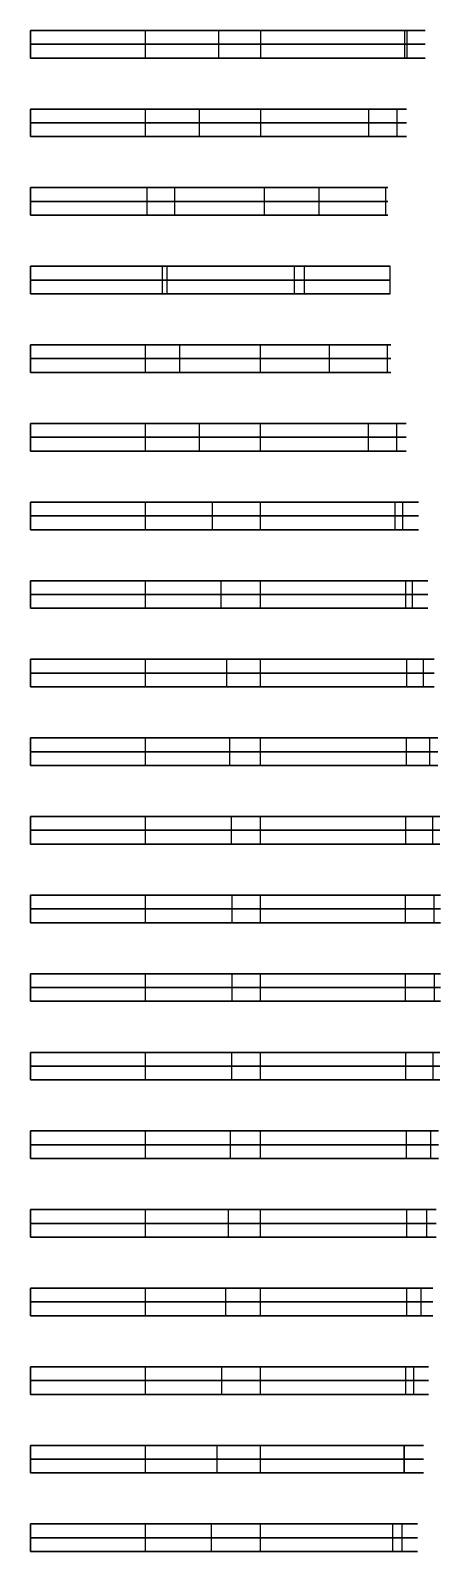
# Model space of a CAD drawing. Header units: centimetres. Extents: x 0 to 27, y 336 to 538.
# Drawn here: x 0 to 26.7, y 438.9 to 538.1 of the extents above; entities that cross this region are included whole.
import ezdxf

# ---------------------------------------------------------------- set-up
doc = ezdxf.new("R2010")
doc.units = ezdxf.units.CM
doc.layers.add('Warstwa 05', color=7, linetype='Continuous', true_color=0xd14b11)

msp = doc.modelspace()

# ---------------------------------------------------------------- linework, layer by layer
at = {"layer": 'Warstwa 05'}
for p, q in [((0, 538.127, 62.5), (18.538, 538.127, 62.5)), ((15, 538.127, 74.427), (15, 538.127, 11.927)), ((0, 536.327), (0, 536.327, 125)), ((0, 536.327, 62.5), (18.538, 536.327, 62.5)), ((15, 536.327, 74.427), (15, 536.327, 11.927)), ((0, 532.998, 62.5), (21.618, 532.998, 62.5)), ((15, 532.998, 81.633), (15, 532.998, 19.133)), ((0, 531.198), (0, 531.198, 125)), ((0, 531.198, 62.5), (21.618, 531.198, 62.5)), ((15, 531.198, 81.633), (15, 531.198, 19.133)), ((0, 527.87, 62.5), (22.981, 527.87, 62.5)), ((15, 527.87, 88.419), (15, 527.87, 25.919)), ((0, 526.07), (0, 526.07, 125)), ((0, 526.07, 62.5), (22.981, 526.07, 62.5)), ((15, 526.07, 88.419), (15, 526.07, 25.919)), ((0, 522.742, 62.5), (23.43, 522.742, 62.5)), ((15, 522.742, 94.739), (15, 522.742, 32.239)), ((0, 520.942), (0, 520.942, 125)), ((0, 520.942, 62.5), (23.43, 520.942, 62.5)), ((15, 520.942, 94.739), (15, 520.942, 32.239)), ((0, 517.614, 62.5), (22.926, 517.614, 62.5)), ((15, 517.614, 100.544), (15, 517.614, 38.044)), ((0, 515.814), (0, 515.814, 125)), ((0, 515.814, 62.5), (22.926, 515.814, 62.5)), ((15, 515.814, 100.544), (15, 515.814, 38.044)), ((0, 512.486, 62.5), (21.661, 512.486, 62.5)), ((15, 512.486, 105.78), (15, 512.486, 43.28)), ((0, 510.686), (0, 510.686, 125)), ((0, 510.686, 62.5), (21.661, 510.686, 62.5)), ((15, 510.686, 105.78), (15, 510.686, 43.28)), ((0, 507.357, 62.5), (19.576, 507.357, 62.5)), ((15, 507.357, 110.391), (15, 507.357, 47.891)), ((0, 505.557), (0, 505.557, 125)), ((0, 505.557, 62.5), (19.576, 505.557, 62.5)), ((15, 505.557, 110.391), (15, 505.557, 47.891)), ((0, 502.229, 62.5), (18.091, 502.229, 62.5)), ((15, 502.229, 114.321), (15, 502.229, 51.821)), ((0, 500.429), (0, 500.429, 125)), ((0, 500.429, 62.5), (18.091, 500.429, 62.5)), ((15, 500.429, 114.321), (15, 500.429, 51.821)), ((0, 497.101, 62.5), (17.04, 497.101, 62.5)), ((15, 497.101, 117.518), (15, 497.101, 55.018)), ((0, 495.301), (0, 495.301, 125)), ((0, 495.301, 62.5), (17.04, 495.301, 62.5)), ((15, 495.301, 117.518), (15, 495.301, 55.018)), ((0, 491.973, 62.5), (16.322, 491.973, 62.5)), ((15, 491.973, 119.938), (15, 491.973, 57.438)), ((0, 490.173), (0, 490.173, 125)), ((0, 490.173, 62.5), (16.322, 490.173, 62.5)), ((15, 490.173, 119.938), (15, 490.173, 57.438)), ((0, 486.845, 62.5), (15.875, 486.845, 62.5)), ((13.885, 486.845, 121.812), (13.885, 486.845, 54.666)), ((0, 485.045), (0, 485.045, 125)), ((0, 485.045, 62.5), (15.875, 485.045, 62.5)), ((13.885, 485.045, 121.812), (13.885, 485.045, 54.666)), ((0, 481.716, 62.5), (15.659, 481.716, 62.5)), ((13.899, 481.716, 122.564), (13.899, 481.716, 55.478)), ((0, 479.916), (0, 479.916, 125)), ((0, 479.916, 62.5), (15.659, 479.916, 62.5)), ((13.899, 479.916, 122.564), (13.899, 479.916, 55.478)), ((0, 476.588, 62.5), (15.647, 476.588, 62.5)), ((13.9, 476.588, 122.605), (13.9, 476.588, 55.521)), ((0, 474.788), (0, 474.788, 125)), ((0, 474.788, 62.5), (15.647, 474.788, 62.5)), ((13.9, 474.788, 122.605), (13.9, 474.788, 55.521)), ((0, 471.46, 62.5), (15.82, 471.46, 62.5)), ((13.889, 471.46, 122), (13.889, 471.46, 54.87)), ((0, 469.66), (0, 469.66, 125)), ((0, 469.66, 62.5), (15.82, 469.66, 62.5)), ((13.889, 469.66, 122), (13.889, 469.66, 54.87)), ((0, 466.332, 62.5), (16.16, 466.332, 62.5)), ((15, 466.332, 120.513), (15, 466.332, 58.013)), ((0, 464.532), (0, 464.532, 125)), ((0, 464.532, 62.5), (16.16, 464.532, 62.5)), ((15, 464.532, 120.513), (15, 464.532, 58.013)), ((0, 461.204, 62.5), (16.649, 461.204, 62.5)), ((15, 461.204, 118.81), (15, 461.204, 56.31)), ((0, 459.404), (0, 459.404, 125)), ((0, 459.404, 62.5), (16.649, 459.404, 62.5)), ((15, 459.404, 118.81), (15, 459.404, 56.31)), ((0, 456.075, 62.5), (17.264, 456.075, 62.5)), ((15, 456.075, 116.804), (15, 456.075, 54.304)), ((0, 454.275), (0, 454.275, 125)), ((0, 454.275, 62.5), (17.264, 454.275, 62.5)), ((15, 454.275, 116.804), (15, 454.275, 54.304)), ((0, 450.947, 62.5), (17.984, 450.947, 62.5)), ((15, 450.947, 114.628), (15, 450.947, 52.128)), ((0, 449.147), (0, 449.147, 125)), ((0, 449.147, 62.5), (17.984, 449.147, 62.5)), ((15, 449.147, 114.628), (15, 449.147, 52.128)), ((0, 445.819, 62.5), (18.813, 445.819, 62.5)), ((15, 445.819, 112.332), (15, 445.819, 49.832)), ((0, 444.019), (0, 444.019, 125)), ((0, 444.019, 62.5), (18.813, 444.019, 62.5)), ((15, 444.019, 112.332), (15, 444.019, 49.832)), ((0, 440.691, 62.5), (19.762, 440.691, 62.5)), ((15, 440.691, 109.939), (15, 440.691, 47.439)), ((0, 438.891), (0, 438.891, 125)), ((0, 438.891, 62.5), (19.762, 438.891, 62.5)), ((15, 438.891, 109.939), (15, 438.891, 47.439))]:
    msp.add_line(p, q, dxfattribs=at)
for points in [[(15, 538.127, 11.927), (7.5, 538.127, 5.963), (0, 538.127)], [(0, 538.127), (0, 537.227), (0, 536.327)], [(0, 538.127), (0, 538.127, 62.5), (0, 538.127, 125)], [(0, 538.127, 125), (0, 537.227, 125), (0, 536.327, 125)], [(0, 538.127, 125), (12.275, 538.127, 83.613), (24.551, 538.127, 42.227)], [(0, 536.327, 62.5), (0, 537.227, 62.5), (0, 538.127, 62.5)], [(7.5, 536.327, 5.963), (7.5, 537.227, 5.963), (7.5, 538.127, 5.963)], [(12.275, 536.327, 83.613), (12.275, 537.227, 83.613), (12.275, 538.127, 83.613)], [(15, 538.127, 11.927), (15, 537.227, 11.927), (15, 536.327, 11.927)], [(24.409, 536.327, 25.616), (24.409, 537.227, 25.616), (24.409, 538.127, 25.616)], [(24.551, 536.327, 42.227), (24.551, 537.227, 42.227), (24.551, 538.127, 42.227)], [(15, 537.227, 11.927), (7.5, 537.227, 5.963), (0, 537.227)], [(0, 537.227), (0, 537.227, 62.5), (0, 537.227, 125)], [(0, 537.227, 125), (12.275, 537.227, 83.613), (24.551, 537.227, 42.227)], [(15, 536.327, 11.927), (7.5, 536.327, 5.963), (0, 536.327)], [(0, 536.327, 125), (12.275, 536.327, 83.613), (24.551, 536.327, 42.227)], [(15, 532.998, 19.133), (7.5, 532.998, 9.566), (0, 532.998)], [(0, 532.998), (0, 532.098), (0, 531.198)], [(0, 532.998), (0, 532.998, 62.5), (0, 532.998, 125)], [(0, 532.998, 125), (0, 532.098, 125), (0, 531.198, 125)], [(0, 532.998, 125), (11.026, 532.998, 93.121), (22.053, 532.998, 61.242)], [(0, 531.198, 62.5), (0, 532.098, 62.5), (0, 532.998, 62.5)], [(7.5, 531.198, 9.566), (7.5, 532.098, 9.566), (7.5, 532.998, 9.566)], [(11.026, 531.198, 93.121), (11.026, 532.098, 93.121), (11.026, 532.998, 93.121)], [(15, 532.998, 19.133), (15, 532.098, 19.133), (15, 531.198, 19.133)], [(22.053, 531.198, 61.242), (22.053, 532.098, 61.242), (22.053, 532.998, 61.242)], [(23.891, 531.198, 39.289), (23.891, 532.098, 39.289), (23.891, 532.998, 39.289)], [(15, 532.098, 19.133), (7.5, 532.098, 9.566), (0, 532.098)], [(0, 532.098), (0, 532.098, 62.5), (0, 532.098, 125)], [(0, 532.098, 125), (11.026, 532.098, 93.121), (22.053, 532.098, 61.242)], [(15, 531.198, 19.133), (7.5, 531.198, 9.566), (0, 531.198)], [(0, 531.198, 125), (11.026, 531.198, 93.121), (22.053, 531.198, 61.242)], [(15.226, 527.87, 26.309), (7.613, 527.87, 13.155), (0, 527.87)], [(0, 527.87), (0, 526.97), (0, 526.07)], [(0, 527.87), (0, 527.87, 62.5), (0, 527.87, 125)], [(0, 527.87, 125), (0, 526.97, 125), (0, 526.07, 125)], [(0, 527.87, 125), (9.405, 527.87, 102.063), (18.81, 527.87, 79.127)], [(0, 526.07, 62.5), (0, 526.97, 62.5), (0, 527.87, 62.5)], [(15.226, 526.97, 26.309), (7.613, 526.97, 13.155), (0, 526.97)], [(0, 526.97), (0, 526.97, 62.5), (0, 526.97, 125)], [(0, 526.97, 125), (9.405, 526.97, 102.063), (18.81, 526.97, 79.127)], [(7.613, 526.07, 13.155), (7.613, 526.97, 13.155), (7.613, 527.87, 13.155)], [(9.405, 526.07, 102.063), (9.405, 526.97, 102.063), (9.405, 527.87, 102.063)], [(15.226, 527.87, 26.309), (15.226, 526.97, 26.309), (15.226, 526.07, 26.309)], [(18.81, 526.07, 79.127), (18.81, 526.97, 79.127), (18.81, 527.87, 79.127)], [(23.158, 526.07, 52.301), (23.158, 526.97, 52.301), (23.158, 527.87, 52.301)], [(15.226, 526.07, 26.309), (7.613, 526.07, 13.155), (0, 526.07)], [(0, 526.07, 125), (9.405, 526.07, 102.063), (18.81, 526.07, 79.127)], [(17.841, 522.742, 38.344), (8.92, 522.742, 19.172), (0, 522.742)], [(0, 522.742), (0, 521.842), (0, 520.942)], [(0, 522.742), (0, 522.742, 62.5), (0, 522.742, 125)], [(0, 522.742, 125), (0, 521.842, 125), (0, 520.942, 125)], [(0, 522.742, 125), (8.6, 522.742, 107.651), (17.199, 522.742, 90.302)], [(0, 520.942, 62.5), (0, 521.842, 62.5), (0, 522.742, 62.5)], [(8.6, 520.942, 107.651), (8.6, 521.842, 107.651), (8.6, 522.742, 107.651)], [(8.92, 520.942, 19.172), (8.92, 521.842, 19.172), (8.92, 522.742, 19.172)], [(17.199, 520.942, 90.302), (17.199, 521.842, 90.302), (17.199, 522.742, 90.302)], [(17.841, 522.742, 38.344), (17.841, 521.842, 38.344), (17.841, 520.942, 38.344)], [(23.436, 520.942, 64.396), (23.436, 521.842, 64.396), (23.436, 522.742, 64.396)], [(17.841, 521.842, 38.344), (8.92, 521.842, 19.172), (0, 521.842)], [(0, 521.842), (0, 521.842, 62.5), (0, 521.842, 125)], [(0, 521.842, 125), (8.6, 521.842, 107.651), (17.199, 521.842, 90.302)], [(17.841, 520.942, 38.344), (8.92, 520.942, 19.172), (0, 520.942)], [(0, 520.942, 125), (8.6, 520.942, 107.651), (17.199, 520.942, 90.302)], [(19.476, 517.614, 49.397), (9.738, 517.614, 24.698), (0, 517.614)], [(0, 517.614), (0, 516.714), (0, 515.814)], [(0, 517.614), (0, 517.614, 62.5), (0, 517.614, 125)], [(0, 517.614, 125), (0, 516.714, 125), (0, 515.814, 125)], [(0, 517.614, 125), (7.5, 517.614, 112.772), (15, 517.614, 100.544)], [(0, 515.814, 62.5), (0, 516.714, 62.5), (0, 517.614, 62.5)], [(7.5, 515.814, 112.772), (7.5, 516.714, 112.772), (7.5, 517.614, 112.772)], [(9.738, 515.814, 24.698), (9.738, 516.714, 24.698), (9.738, 517.614, 24.698)], [(15, 515.814, 100.544), (15, 516.714, 100.544), (15, 517.614, 100.544)], [(19.476, 517.614, 49.397), (19.476, 516.714, 49.397), (19.476, 515.814, 49.397)], [(23.265, 515.814, 75.498), (23.265, 516.714, 75.498), (23.265, 517.614, 75.498)], [(19.476, 516.714, 49.397), (9.738, 516.714, 24.698), (0, 516.714)], [(0, 516.714), (0, 516.714, 62.5), (0, 516.714, 125)], [(0, 516.714, 125), (7.5, 516.714, 112.772), (15, 516.714, 100.544)], [(19.476, 515.814, 49.397), (9.738, 515.814, 24.698), (0, 515.814)], [(0, 515.814, 125), (7.5, 515.814, 112.772), (15, 515.814, 100.544)], [(22.016, 512.486, 63.523), (11.008, 512.486, 31.761), (0, 512.486)], [(0, 512.486), (0, 511.586), (0, 510.686)], [(0, 512.486), (0, 512.486, 62.5), (0, 512.486, 125)], [(0, 512.486, 125), (0, 511.586, 125), (0, 510.686, 125)], [(0, 512.486, 125), (7.5, 512.486, 115.39), (15, 512.486, 105.78)], [(0, 510.686, 62.5), (0, 511.586, 62.5), (0, 512.486, 62.5)], [(7.5, 510.686, 115.39), (7.5, 511.586, 115.39), (7.5, 512.486, 115.39)], [(11.008, 510.686, 31.761), (11.008, 511.586, 31.761), (11.008, 512.486, 31.761)], [(15, 510.686, 105.78), (15, 511.586, 105.78), (15, 512.486, 105.78)], [(22.016, 512.486, 63.523), (22.016, 511.586, 63.523), (22.016, 510.686, 63.523)], [(23.882, 510.686, 85.544), (23.882, 511.586, 85.544), (23.882, 512.486, 85.544)], [(22.016, 511.586, 63.523), (11.008, 511.586, 31.761), (0, 511.586)], [(0, 511.586), (0, 511.586, 62.5), (0, 511.586, 125)], [(0, 511.586, 125), (7.5, 511.586, 115.39), (15, 511.586, 105.78)], [(22.016, 510.686, 63.523), (11.008, 510.686, 31.761), (0, 510.686)], [(0, 510.686, 125), (7.5, 510.686, 115.39), (15, 510.686, 105.78)], [(23.742, 507.357, 75.801), (11.871, 507.357, 37.9), (0, 507.357)], [(0, 507.357), (0, 506.457), (0, 505.557)], [(0, 507.357), (0, 507.357, 62.5), (0, 507.357, 125)], [(0, 507.357, 125), (0, 506.457, 125), (0, 505.557, 125)], [(0, 507.357, 125), (7.5, 507.357, 117.695), (15, 507.357, 110.391)], [(0, 505.557, 62.5), (0, 506.457, 62.5), (0, 507.357, 62.5)], [(7.5, 505.557, 117.695), (7.5, 506.457, 117.695), (7.5, 507.357, 117.695)], [(11.871, 505.557, 37.9), (11.871, 506.457, 37.9), (11.871, 507.357, 37.9)], [(15, 505.557, 110.391), (15, 506.457, 110.391), (15, 507.357, 110.391)], [(23.742, 507.357, 75.801), (23.742, 506.457, 75.801), (23.742, 505.557, 75.801)], [(24.261, 505.557, 94.332), (24.261, 506.457, 94.332), (24.261, 507.357, 94.332)], [(23.742, 506.457, 75.801), (11.871, 506.457, 37.9), (0, 506.457)], [(0, 506.457), (0, 506.457, 62.5), (0, 506.457, 125)], [(0, 506.457, 125), (7.5, 506.457, 117.695), (15, 506.457, 110.391)], [(23.742, 505.557, 75.801), (11.871, 505.557, 37.9), (0, 505.557)], [(0, 505.557, 125), (7.5, 505.557, 117.695), (15, 505.557, 110.391)], [(24.88, 502.229, 85.956), (12.44, 502.229, 42.978), (0, 502.229)], [(0, 502.229), (0, 501.329), (0, 500.429)], [(0, 502.229), (0, 502.229, 62.5), (0, 502.229, 125)], [(0, 502.229, 125), (0, 501.329, 125), (0, 500.429, 125)], [(0, 502.229, 125), (7.5, 502.229, 119.661), (15, 502.229, 114.321)], [(0, 500.429, 62.5), (0, 501.329, 62.5), (0, 502.229, 62.5)], [(7.5, 500.429, 119.661), (7.5, 501.329, 119.661), (7.5, 502.229, 119.661)], [(12.44, 500.429, 42.978), (12.44, 501.329, 42.978), (12.44, 502.229, 42.978)], [(15, 500.429, 114.321), (15, 501.329, 114.321), (15, 502.229, 114.321)], [(24.459, 500.429, 101.713), (24.459, 501.329, 101.713), (24.459, 502.229, 101.713)], [(24.88, 502.229, 85.956), (24.88, 501.329, 85.956), (24.88, 500.429, 85.956)], [(24.88, 501.329, 85.956), (12.44, 501.329, 42.978), (0, 501.329)], [(0, 501.329), (0, 501.329, 62.5), (0, 501.329, 125)], [(0, 501.329, 125), (7.5, 501.329, 119.661), (15, 501.329, 114.321)], [(24.88, 500.429, 85.956), (12.44, 500.429, 42.978), (0, 500.429)], [(0, 500.429, 125), (7.5, 500.429, 119.661), (15, 500.429, 114.321)], [(25.591, 497.101, 93.864), (12.795, 497.101, 46.932), (0, 497.101)], [(0, 497.101), (0, 496.201), (0, 495.301)], [(0, 497.101), (0, 497.101, 62.5), (0, 497.101, 125)], [(0, 497.101, 125), (0, 496.201, 125), (0, 495.301, 125)], [(0, 497.101, 125), (7.5, 497.101, 121.259), (15, 497.101, 117.518)], [(0, 495.301, 62.5), (0, 496.201, 62.5), (0, 497.101, 62.5)], [(25.591, 496.201, 93.864), (12.795, 496.201, 46.932), (0, 496.201)], [(0, 496.201), (0, 496.201, 62.5), (0, 496.201, 125)], [(0, 496.201, 125), (7.5, 496.201, 121.259), (15, 496.201, 117.518)], [(7.5, 495.301, 121.259), (7.5, 496.201, 121.259), (7.5, 497.101, 121.259)], [(12.795, 495.301, 46.932), (12.795, 496.201, 46.932), (12.795, 497.101, 46.932)], [(15, 495.301, 117.518), (15, 496.201, 117.518), (15, 497.101, 117.518)], [(24.527, 495.301, 107.586), (24.527, 496.201, 107.586), (24.527, 497.101, 107.586)], [(25.591, 497.101, 93.864), (25.591, 496.201, 93.864), (25.591, 495.301, 93.864)], [(25.591, 495.301, 93.864), (12.795, 495.301, 46.932), (0, 495.301)], [(0, 495.301, 125), (7.5, 495.301, 121.259), (15, 495.301, 117.518)], [(26, 491.973, 99.56), (13, 491.973, 49.78), (0, 491.973)], [(0, 491.973), (0, 491.073), (0, 490.173)], [(0, 491.973), (0, 491.973, 62.5), (0, 491.973, 125)], [(0, 491.973, 125), (0, 491.073, 125), (0, 490.173, 125)], [(0, 491.973, 125), (7.5, 491.973, 122.469), (15, 491.973, 119.938)], [(0, 490.173, 62.5), (0, 491.073, 62.5), (0, 491.973, 62.5)], [(7.5, 490.173, 122.469), (7.5, 491.073, 122.469), (7.5, 491.973, 122.469)], [(13, 490.173, 49.78), (13, 491.073, 49.78), (13, 491.973, 49.78)], [(15, 490.173, 119.938), (15, 491.073, 119.938), (15, 491.973, 119.938)], [(24.513, 490.173, 111.915), (24.513, 491.073, 111.915), (24.513, 491.973, 111.915)], [(26, 491.973, 99.56), (26, 491.073, 99.56), (26, 490.173, 99.56)], [(26, 491.073, 99.56), (13, 491.073, 49.78), (0, 491.073)], [(0, 491.073), (0, 491.073, 62.5), (0, 491.073, 125)], [(0, 491.073, 125), (7.5, 491.073, 122.469), (15, 491.073, 119.938)], [(26, 490.173, 99.56), (13, 490.173, 49.78), (0, 490.173)], [(0, 490.173, 125), (7.5, 490.173, 122.469), (15, 490.173, 119.938)], [(26.211, 486.845, 103.196), (13.106, 486.845, 51.598), (0, 486.845)], [(0, 486.845), (0, 485.945), (0, 485.045)], [(0, 486.845), (0, 486.845, 62.5), (0, 486.845, 125)], [(0, 486.845, 125), (0, 485.945, 125), (0, 485.045, 125)], [(0, 486.845, 125), (7.5, 486.845, 123.278), (15, 486.845, 121.556)], [(0, 485.045, 62.5), (0, 485.945, 62.5), (0, 486.845, 62.5)], [(7.5, 485.045, 123.278), (7.5, 485.945, 123.278), (7.5, 486.845, 123.278)], [(13.106, 485.045, 51.598), (13.106, 485.945, 51.598), (13.106, 486.845, 51.598)], [(15, 485.045, 121.556), (15, 485.945, 121.556), (15, 486.845, 121.556)], [(24.47, 485.045, 114.736), (24.47, 485.945, 114.736), (24.47, 486.845, 114.736)], [(26.211, 486.845, 103.196), (26.211, 485.945, 103.196), (26.211, 485.045, 103.196)], [(26.211, 485.945, 103.196), (13.106, 485.945, 51.598), (0, 485.945)], [(0, 485.945), (0, 485.945, 62.5), (0, 485.945, 125)], [(0, 485.945, 125), (7.5, 485.945, 123.278), (15, 485.945, 121.556)], [(26.211, 485.045, 103.196), (13.106, 485.045, 51.598), (0, 485.045)], [(0, 485.045, 125), (7.5, 485.045, 123.278), (15, 485.045, 121.556)], [(26.299, 481.716, 104.97), (13.15, 481.716, 52.485), (0, 481.716)], [(0, 481.716), (0, 480.816), (0, 479.916)], [(0, 481.716), (0, 481.716, 62.5), (0, 481.716, 125)], [(0, 481.716, 125), (0, 480.816, 125), (0, 479.916, 125)], [(0, 481.716, 125), (7.5, 481.716, 123.686), (15, 481.716, 122.371)], [(0, 479.916, 62.5), (0, 480.816, 62.5), (0, 481.716, 62.5)], [(7.5, 479.916, 123.686), (7.5, 480.816, 123.686), (7.5, 481.716, 123.686)], [(13.15, 479.916, 52.485), (13.15, 480.816, 52.485), (13.15, 481.716, 52.485)], [(15, 479.916, 122.371), (15, 480.816, 122.371), (15, 481.716, 122.371)], [(24.438, 479.916, 116.131), (24.438, 480.816, 116.131), (24.438, 481.716, 116.131)], [(26.299, 481.716, 104.97), (26.299, 480.816, 104.97), (26.299, 479.916, 104.97)], [(26.299, 480.816, 104.97), (13.15, 480.816, 52.485), (0, 480.816)], [(0, 480.816), (0, 480.816, 62.5), (0, 480.816, 125)], [(0, 480.816, 125), (7.5, 480.816, 123.686), (15, 480.816, 122.371)], [(26.299, 479.916, 104.97), (13.15, 479.916, 52.485), (0, 479.916)], [(0, 479.916, 125), (7.5, 479.916, 123.686), (15, 479.916, 122.371)], [(26.303, 476.588, 105.065), (13.152, 476.588, 52.533), (0, 476.588)], [(0, 476.588), (0, 475.688), (0, 474.788)], [(0, 476.588), (0, 476.588, 62.5), (0, 476.588, 125)], [(0, 476.588, 125), (0, 475.688, 125), (0, 474.788, 125)], [(0, 476.588, 125), (7.5, 476.588, 123.708), (15, 476.588, 122.415)], [(0, 474.788, 62.5), (0, 475.688, 62.5), (0, 476.588, 62.5)], [(7.5, 474.788, 123.708), (7.5, 475.688, 123.708), (7.5, 476.588, 123.708)], [(13.152, 474.788, 52.533), (13.152, 475.688, 52.533), (13.152, 476.588, 52.533)], [(15, 474.788, 122.415), (15, 475.688, 122.415), (15, 476.588, 122.415)], [(24.436, 474.788, 116.206), (24.436, 475.688, 116.206), (24.436, 476.588, 116.206)], [(26.303, 476.588, 105.065), (26.303, 475.688, 105.065), (26.303, 474.788, 105.065)], [(26.303, 475.688, 105.065), (13.152, 475.688, 52.533), (0, 475.688)], [(0, 475.688), (0, 475.688, 62.5), (0, 475.688, 125)], [(0, 475.688, 125), (7.5, 475.688, 123.708), (15, 475.688, 122.415)], [(26.303, 474.788, 105.065), (13.152, 474.788, 52.533), (0, 474.788)], [(0, 474.788, 125), (7.5, 474.788, 123.708), (15, 474.788, 122.415)], [(26.234, 471.46, 103.643), (13.117, 471.46, 51.821), (0, 471.46)], [(0, 471.46), (0, 470.56), (0, 469.66)], [(0, 471.46), (0, 471.46, 62.5), (0, 471.46, 125)], [(0, 471.46, 125), (0, 470.56, 125), (0, 469.66, 125)], [(0, 471.46, 125), (7.5, 471.46, 123.38), (15, 471.46, 121.76)], [(0, 469.66, 62.5), (0, 470.56, 62.5), (0, 471.46, 62.5)], [(7.5, 469.66, 123.38), (7.5, 470.56, 123.38), (7.5, 471.46, 123.38)], [(13.117, 469.66, 51.821), (13.117, 470.56, 51.821), (13.117, 471.46, 51.821)], [(15, 469.66, 121.76), (15, 470.56, 121.76), (15, 471.46, 121.76)], [(24.463, 469.66, 115.086), (24.463, 470.56, 115.086), (24.463, 471.46, 115.086)], [(26.234, 471.46, 103.643), (26.234, 470.56, 103.643), (26.234, 469.66, 103.643)], [(26.234, 470.56, 103.643), (13.117, 470.56, 51.821), (0, 470.56)], [(0, 470.56), (0, 470.56, 62.5), (0, 470.56, 125)], [(0, 470.56, 125), (7.5, 470.56, 123.38), (15, 470.56, 121.76)], [(26.234, 469.66, 103.643), (13.117, 469.66, 51.821), (0, 469.66)], [(0, 469.66, 125), (7.5, 469.66, 123.38), (15, 469.66, 121.76)], [(26.081, 466.332, 100.867), (13.04, 466.332, 50.433), (0, 466.332)], [(0, 466.332), (0, 465.432), (0, 464.532)], [(0, 466.332), (0, 466.332, 62.5), (0, 466.332, 125)], [(0, 466.332, 125), (0, 465.432, 125), (0, 464.532, 125)], [(0, 466.332, 125), (7.5, 466.332, 122.756), (15, 466.332, 120.513)], [(0, 464.532, 62.5), (0, 465.432, 62.5), (0, 466.332, 62.5)], [(26.081, 465.432, 100.867), (13.04, 465.432, 50.433), (0, 465.432)], [(0, 465.432), (0, 465.432, 62.5), (0, 465.432, 125)], [(0, 465.432, 125), (7.5, 465.432, 122.756), (15, 465.432, 120.513)], [(7.5, 464.532, 122.756), (7.5, 465.432, 122.756), (7.5, 466.332, 122.756)], [(13.04, 464.532, 50.433), (13.04, 465.432, 50.433), (13.04, 466.332, 50.433)], [(15, 464.532, 120.513), (15, 465.432, 120.513), (15, 466.332, 120.513)], [(24.501, 464.532, 112.924), (24.501, 465.432, 112.924), (24.501, 466.332, 112.924)], [(26.081, 466.332, 100.867), (26.081, 465.432, 100.867), (26.081, 464.532, 100.867)], [(26.081, 464.532, 100.867), (13.04, 464.532, 50.433), (0, 464.532)], [(0, 464.532, 125), (7.5, 464.532, 122.756), (15, 464.532, 120.513)], [(25.823, 461.204, 96.94), (12.912, 461.204, 48.47), (0, 461.204)], [(0, 461.204), (0, 460.304), (0, 459.404)], [(0, 461.204), (0, 461.204, 62.5), (0, 461.204, 125)], [(0, 461.204, 125), (0, 460.304, 125), (0, 459.404, 125)], [(0, 461.204, 125), (7.5, 461.204, 121.905), (15, 461.204, 118.81)], [(0, 459.404, 62.5), (0, 460.304, 62.5), (0, 461.204, 62.5)], [(7.5, 459.404, 121.905), (7.5, 460.304, 121.905), (7.5, 461.204, 121.905)], [(12.912, 459.404, 48.47), (12.912, 460.304, 48.47), (12.912, 461.204, 48.47)], [(15, 459.404, 118.81), (15, 460.304, 118.81), (15, 461.204, 118.81)], [(24.527, 459.404, 109.912), (24.527, 460.304, 109.912), (24.527, 461.204, 109.912)], [(25.823, 461.204, 96.94), (25.823, 460.304, 96.94), (25.823, 459.404, 96.94)], [(25.823, 460.304, 96.94), (12.912, 460.304, 48.47), (0, 460.304)], [(0, 460.304), (0, 460.304, 62.5), (0, 460.304, 125)], [(0, 460.304, 125), (7.5, 460.304, 121.905), (15, 460.304, 118.81)], [(25.823, 459.404, 96.94), (12.912, 459.404, 48.47), (0, 459.404)], [(0, 459.404, 125), (7.5, 459.404, 121.905), (15, 459.404, 118.81)], [(25.449, 456.075, 92.133), (12.724, 456.075, 46.066), (0, 456.075)], [(0, 456.075), (0, 455.175), (0, 454.275)], [(0, 456.075), (0, 456.075, 62.5), (0, 456.075, 125)], [(0, 456.075, 125), (0, 455.175, 125), (0, 454.275, 125)], [(0, 456.075, 125), (7.5, 456.075, 120.902), (15, 456.075, 116.804)], [(0, 454.275, 62.5), (0, 455.175, 62.5), (0, 456.075, 62.5)], [(7.5, 454.275, 120.902), (7.5, 455.175, 120.902), (7.5, 456.075, 120.902)], [(12.724, 454.275, 46.066), (12.724, 455.175, 46.066), (12.724, 456.075, 46.066)], [(15, 454.275, 116.804), (15, 455.175, 116.804), (15, 456.075, 116.804)], [(24.52, 454.275, 106.288), (24.52, 455.175, 106.288), (24.52, 456.075, 106.288)], [(25.449, 456.075, 92.133), (25.449, 455.175, 92.133), (25.449, 454.275, 92.133)], [(25.449, 455.175, 92.133), (12.724, 455.175, 46.066), (0, 455.175)], [(0, 455.175), (0, 455.175, 62.5), (0, 455.175, 125)], [(0, 455.175, 125), (7.5, 455.175, 120.902), (15, 455.175, 116.804)], [(25.449, 454.275, 92.133), (12.724, 454.275, 46.066), (0, 454.275)], [(0, 454.275, 125), (7.5, 454.275, 120.902), (15, 454.275, 116.804)], [(24.957, 450.947, 86.731), (12.479, 450.947, 43.366), (0, 450.947)], [(0, 450.947), (0, 450.047), (0, 449.147)], [(0, 450.947), (0, 450.947, 62.5), (0, 450.947, 125)], [(0, 450.947, 125), (0, 450.047, 125), (0, 449.147, 125)], [(0, 450.947, 125), (7.5, 450.947, 119.814), (15, 450.947, 114.628)], [(0, 449.147, 62.5), (0, 450.047, 62.5), (0, 450.947, 62.5)], [(7.5, 449.147, 119.814), (7.5, 450.047, 119.814), (7.5, 450.947, 119.814)], [(12.479, 449.147, 43.366), (12.479, 450.047, 43.366), (12.479, 450.947, 43.366)], [(15, 449.147, 114.628), (15, 450.047, 114.628), (15, 450.947, 114.628)], [(24.47, 449.147, 102.283), (24.47, 450.047, 102.283), (24.47, 450.947, 102.283)], [(24.957, 450.947, 86.731), (24.957, 450.047, 86.731), (24.957, 449.147, 86.731)], [(24.957, 450.047, 86.731), (12.479, 450.047, 43.366), (0, 450.047)], [(0, 450.047), (0, 450.047, 62.5), (0, 450.047, 125)], [(0, 450.047, 125), (7.5, 450.047, 119.814), (15, 450.047, 114.628)], [(24.957, 449.147, 86.731), (12.479, 449.147, 43.366), (0, 449.147)], [(0, 449.147, 125), (7.5, 449.147, 119.814), (15, 449.147, 114.628)], [(24.341, 445.819, 80.863), (12.17, 445.819, 40.431), (0, 445.819)], [(0, 445.819), (0, 444.919), (0, 444.019)], [(0, 445.819), (0, 445.819, 62.5), (0, 445.819, 125)], [(0, 445.819, 125), (0, 444.919, 125), (0, 444.019, 125)], [(0, 445.819, 125), (7.5, 445.819, 118.666), (15, 445.819, 112.332)], [(0, 444.019, 62.5), (0, 444.919, 62.5), (0, 445.819, 62.5)], [(7.5, 444.019, 118.666), (7.5, 444.919, 118.666), (7.5, 445.819, 118.666)], [(12.17, 444.019, 40.431), (12.17, 444.919, 40.431), (12.17, 445.819, 40.431)], [(15, 444.019, 112.332), (15, 444.919, 112.332), (15, 445.819, 112.332)], [(24.341, 445.819, 80.863), (24.341, 444.919, 80.863), (24.341, 444.019, 80.863)], [(24.374, 444.019, 97.993), (24.374, 444.919, 97.993), (24.374, 445.819, 97.993)], [(24.341, 444.919, 80.863), (12.17, 444.919, 40.431), (0, 444.919)], [(0, 444.919), (0, 444.919, 62.5), (0, 444.919, 125)], [(0, 444.919, 125), (7.5, 444.919, 118.666), (15, 444.919, 112.332)], [(24.341, 444.019, 80.863), (12.17, 444.019, 40.431), (0, 444.019)], [(0, 444.019, 125), (7.5, 444.019, 118.666), (15, 444.019, 112.332)], [(23.592, 440.691, 74.61), (11.796, 440.691, 37.305), (0, 440.691)], [(0, 440.691), (0, 439.791), (0, 438.891)], [(0, 440.691), (0, 440.691, 62.5), (0, 440.691, 125)], [(0, 440.691, 125), (0, 439.791, 125), (0, 438.891, 125)], [(0, 440.691, 125), (7.5, 440.691, 117.469), (15, 440.691, 109.939)], [(0, 438.891, 62.5), (0, 439.791, 62.5), (0, 440.691, 62.5)], [(7.5, 438.891, 117.469), (7.5, 439.791, 117.469), (7.5, 440.691, 117.469)], [(11.796, 438.891, 37.305), (11.796, 439.791, 37.305), (11.796, 440.691, 37.305)], [(15, 438.891, 109.939), (15, 439.791, 109.939), (15, 440.691, 109.939)], [(23.592, 440.691, 74.61), (23.592, 439.791, 74.61), (23.592, 438.891, 74.61)], [(24.23, 438.891, 93.475), (24.23, 439.791, 93.475), (24.23, 440.691, 93.475)], [(23.592, 439.791, 74.61), (11.796, 439.791, 37.305), (0, 439.791)], [(0, 439.791), (0, 439.791, 62.5), (0, 439.791, 125)], [(0, 439.791, 125), (7.5, 439.791, 117.469), (15, 439.791, 109.939)], [(23.592, 438.891, 74.61), (11.796, 438.891, 37.305), (0, 438.891)], [(0, 438.891, 125), (7.5, 438.891, 117.469), (15, 438.891, 109.939)]]:
    msp.add_open_spline(points, degree=2, dxfattribs=at)
for points, weights in [([(24.551, 538.127, 42.227), (30, 538.127, 23.854), (15, 538.127, 11.927)], [1, 0.828885777229, 1]), ([(24.551, 537.227, 42.227), (30, 537.227, 23.854), (15, 537.227, 11.927)], [1, 0.828885777229, 1]), ([(24.551, 536.327, 42.227), (30, 536.327, 23.854), (15, 536.327, 11.927)], [1, 0.828885777229, 1]), ([(22.053, 532.998, 61.242), (30, 532.998, 38.266), (15, 532.998, 19.133)], [1, 0.878083808881, 1]), ([(22.053, 532.098, 61.242), (30, 532.098, 38.266), (15, 532.098, 19.133)], [1, 0.878083808881, 1]), ([(22.053, 531.198, 61.242), (30, 531.198, 38.266), (15, 531.198, 19.133)], [1, 0.878083808881, 1]), ([(18.81, 527.87, 79.127), (30, 527.87, 51.837), (15.226, 527.87, 26.309)], [1, 0.897430470901, 1]), ([(18.81, 526.97, 79.127), (30, 526.97, 51.837), (15.226, 526.97, 26.309)], [1, 0.897430470901, 1]), ([(18.81, 526.07, 79.127), (30, 526.07, 51.837), (15.226, 526.07, 26.309)], [1, 0.897430470901, 1]), ([(17.199, 522.742, 90.302), (30, 522.742, 64.477), (17.841, 522.742, 38.344)], [1, 0.901385614381, 1]), ([(17.199, 521.842, 90.302), (30, 521.842, 64.477), (17.841, 521.842, 38.344)], [1, 0.901385614381, 1]), ([(17.199, 520.942, 90.302), (30, 520.942, 64.477), (17.841, 520.942, 38.344)], [1, 0.901385614381, 1]), ([(15, 517.614, 100.544), (30, 517.614, 76.087), (19.476, 517.614, 49.397)], [1, 0.894775309974, 1]), ([(15, 516.714, 100.544), (30, 516.714, 76.087), (19.476, 516.714, 49.397)], [1, 0.894775309974, 1]), ([(15, 515.814, 100.544), (30, 515.814, 76.087), (19.476, 515.814, 49.397)], [1, 0.894775309974, 1]), ([(15, 512.486, 105.78), (30, 512.486, 86.559), (22.016, 512.486, 63.523)], [1, 0.87846378681, 1]), ([(15, 511.586, 105.78), (30, 511.586, 86.559), (22.016, 511.586, 63.523)], [1, 0.87846378681, 1]), ([(15, 510.686, 105.78), (30, 510.686, 86.559), (22.016, 510.686, 63.523)], [1, 0.87846378681, 1]), ([(15, 507.357, 110.391), (30, 507.357, 95.782), (23.742, 507.357, 75.801)], [1, 0.851965996762, 1]), ([(15, 506.457, 110.391), (30, 506.457, 95.782), (23.742, 506.457, 75.801)], [1, 0.851965996762, 1]), ([(15, 505.557, 110.391), (30, 505.557, 95.782), (23.742, 505.557, 75.801)], [1, 0.851965996762, 1]), ([(15, 502.229, 114.321), (30, 502.229, 103.643), (24.88, 502.229, 85.956)], [1, 0.815654372169, 1]), ([(15, 501.329, 114.321), (30, 501.329, 103.643), (24.88, 501.329, 85.956)], [1, 0.815654372169, 1]), ([(15, 500.429, 114.321), (30, 500.429, 103.643), (24.88, 500.429, 85.956)], [1, 0.815654372169, 1]), ([(15, 497.101, 117.518), (30, 497.101, 110.036), (25.591, 497.101, 93.864)], [1, 0.773062563986, 1]), ([(15, 496.201, 117.518), (30, 496.201, 110.036), (25.591, 496.201, 93.864)], [1, 0.773062563986, 1]), ([(15, 495.301, 117.518), (30, 495.301, 110.036), (25.591, 495.301, 93.864)], [1, 0.773062563986, 1]), ([(15, 491.973, 119.938), (30, 491.973, 114.877), (26, 491.973, 99.56)], [1, 0.731415268486, 1]), ([(15, 491.073, 119.938), (30, 491.073, 114.877), (26, 491.073, 99.56)], [1, 0.731415268486, 1]), ([(15, 490.173, 119.938), (30, 490.173, 114.877), (26, 490.173, 99.56)], [1, 0.731415268486, 1]), ([(15, 466.332, 120.513), (30, 466.332, 116.025), (26.081, 466.332, 100.867)], [1, 0.720296716463, 1]), ([(15, 465.432, 120.513), (30, 465.432, 116.025), (26.081, 465.432, 100.867)], [1, 0.720296716463, 1]), ([(15, 464.532, 120.513), (30, 464.532, 116.025), (26.081, 464.532, 100.867)], [1, 0.720296716463, 1]), ([(15, 461.204, 118.81), (30, 461.204, 112.62), (25.823, 461.204, 96.94)], [1, 0.751883232463, 1]), ([(15, 460.304, 118.81), (30, 460.304, 112.62), (25.823, 460.304, 96.94)], [1, 0.751883232463, 1]), ([(15, 459.404, 118.81), (30, 459.404, 112.62), (25.823, 459.404, 96.94)], [1, 0.751883232463, 1]), ([(15, 456.075, 116.804), (30, 456.075, 108.609), (25.449, 456.075, 92.133)], [1, 0.783747691735, 1]), ([(15, 455.175, 116.804), (30, 455.175, 108.609), (25.449, 455.175, 92.133)], [1, 0.783747691735, 1]), ([(15, 454.275, 116.804), (30, 454.275, 108.609), (25.449, 454.275, 92.133)], [1, 0.783747691735, 1]), ([(15, 450.947, 114.628), (30, 450.947, 104.256), (24.957, 450.947, 86.731)], [1, 0.812127613925, 1]), ([(15, 450.047, 114.628), (30, 450.047, 104.256), (24.957, 450.047, 86.731)], [1, 0.812127613925, 1]), ([(15, 449.147, 114.628), (30, 449.147, 104.256), (24.957, 449.147, 86.731)], [1, 0.812127613925, 1]), ([(15, 445.819, 112.332), (30, 445.819, 99.663), (24.341, 445.819, 80.863)], [1, 0.835953267478, 1]), ([(15, 444.919, 112.332), (30, 444.919, 99.663), (24.341, 444.919, 80.863)], [1, 0.835953267478, 1]), ([(15, 444.019, 112.332), (30, 444.019, 99.663), (24.341, 444.019, 80.863)], [1, 0.835953267478, 1]), ([(15, 440.691, 109.939), (30, 440.691, 94.878), (23.592, 440.691, 74.61)], [1, 0.855227009229, 1]), ([(15, 439.791, 109.939), (30, 439.791, 94.878), (23.592, 439.791, 74.61)], [1, 0.855227009229, 1]), ([(15, 438.891, 109.939), (30, 438.891, 94.878), (23.592, 438.891, 74.61)], [1, 0.855227009229, 1])]:
    msp.add_rational_spline(points, weights, degree=2, dxfattribs=at)
for points, weights, knots in [([(15, 486.845, 121.556), (21.171, 486.845, 120.14), (24.47, 486.845, 114.736), (27.77, 486.845, 109.333), (26.211, 486.845, 103.196)], [1, 0.921657347488, 1, 0.921657347488, 1], [16.390221, 16.390221, 16.390221, 28.375474, 28.375474, 40.360727, 40.360727, 40.360727]), ([(15, 485.945, 121.556), (21.171, 485.945, 120.14), (24.47, 485.945, 114.736), (27.77, 485.945, 109.333), (26.211, 485.945, 103.196)], [1, 0.921657347488, 1, 0.921657347488, 1], [16.390221, 16.390221, 16.390221, 28.375474, 28.375474, 40.360727, 40.360727, 40.360727]), ([(15, 485.045, 121.556), (21.171, 485.045, 120.14), (24.47, 485.045, 114.736), (27.77, 485.045, 109.333), (26.211, 485.045, 103.196)], [1, 0.921657347488, 1, 0.921657347488, 1], [16.390221, 16.390221, 16.390221, 28.375474, 28.375474, 40.360727, 40.360727, 40.360727]), ([(15, 481.716, 122.371), (21.078, 481.716, 121.306), (24.438, 481.716, 116.131), (27.799, 481.716, 110.955), (26.299, 481.716, 104.97)], [1, 0.916843816821, 1, 0.916843816821, 1], [16.228645, 16.228645, 16.228645, 27.867814, 27.867814, 39.506983, 39.506983, 39.506983]), ([(15, 480.816, 122.371), (21.078, 480.816, 121.306), (24.438, 480.816, 116.131), (27.799, 480.816, 110.955), (26.299, 480.816, 104.97)], [1, 0.916843816821, 1, 0.916843816821, 1], [16.228645, 16.228645, 16.228645, 27.867814, 27.867814, 39.506983, 39.506983, 39.506983]), ([(15, 479.916, 122.371), (21.078, 479.916, 121.306), (24.438, 479.916, 116.131), (27.799, 479.916, 110.955), (26.299, 479.916, 104.97)], [1, 0.916843816821, 1, 0.916843816821, 1], [16.228645, 16.228645, 16.228645, 27.867814, 27.867814, 39.506983, 39.506983, 39.506983]), ([(15, 476.588, 122.415), (21.073, 476.588, 121.369), (24.436, 476.588, 116.206), (27.8, 476.588, 111.043), (26.303, 476.588, 105.065)], [1, 0.916575320572, 1, 0.916575320572, 1], [0, 0, 0, 11.621053, 11.621053, 23.242105, 23.242105, 23.242105]), ([(15, 475.688, 122.415), (21.073, 475.688, 121.369), (24.436, 475.688, 116.206), (27.8, 475.688, 111.043), (26.303, 475.688, 105.065)], [1, 0.916575320572, 1, 0.916575320572, 1], [0, 0, 0, 11.621053, 11.621053, 23.242105, 23.242105, 23.242105]), ([(15, 474.788, 122.415), (21.073, 474.788, 121.369), (24.436, 474.788, 116.206), (27.8, 474.788, 111.043), (26.303, 474.788, 105.065)], [1, 0.916575320572, 1, 0.916575320572, 1], [0, 0, 0, 11.621053, 11.621053, 23.242105, 23.242105, 23.242105]), ([(15, 471.46, 121.76), (21.148, 471.46, 120.432), (24.463, 471.46, 115.086), (27.778, 471.46, 109.741), (26.234, 471.46, 103.643)], [1, 0.920478902962, 1, 0.920478902962, 1], [0, 0, 0, 11.896607, 11.896607, 23.793213, 23.793213, 23.793213]), ([(15, 470.56, 121.76), (21.148, 470.56, 120.432), (24.463, 470.56, 115.086), (27.778, 470.56, 109.741), (26.234, 470.56, 103.643)], [1, 0.920478902962, 1, 0.920478902962, 1], [0, 0, 0, 11.896607, 11.896607, 23.793213, 23.793213, 23.793213]), ([(15, 469.66, 121.76), (21.148, 469.66, 120.432), (24.463, 469.66, 115.086), (27.778, 469.66, 109.741), (26.234, 469.66, 103.643)], [1, 0.920478902962, 1, 0.920478902962, 1], [0, 0, 0, 11.896607, 11.896607, 23.793213, 23.793213, 23.793213])]:
    msp.add_rational_spline(points, weights, degree=2, knots=knots, dxfattribs=at)

doc.saveas('drawing.dxf')
